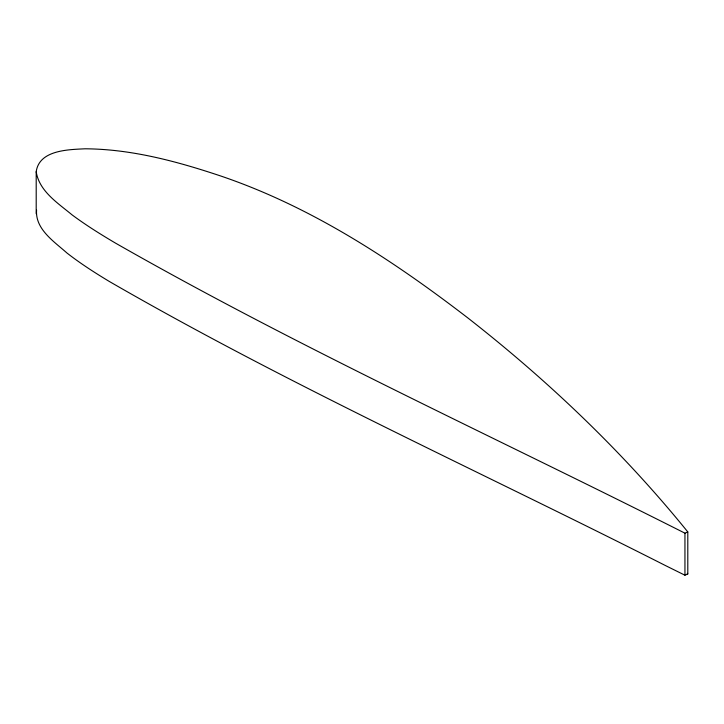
<?xml version="1.0" encoding="UTF-8"?>
<svg xmlns="http://www.w3.org/2000/svg" width="724" height="724" viewBox="0 0 724 724"><rect width="100%" height="100%" fill="white"/><g stroke="black" fill="none" stroke-linecap="round" stroke-linejoin="round"><path stroke-width="1.09" d="M36.2 213.743L36.2 171.715C39.241 150.067 68.074 149.633 85.016 148.8C131.506 149.063 177.018 161.38 220.82 176.023C311.447 206.774 392.453 259.979 467.831 317.927C548.557 381.014 623.274 452.238 687.8 531.932L687.8 573.96L684.949 575.209L665.6 565.634C480.021 471.514 289.772 385.648 109.378 281.5C94.772 272.695 80.382 263.473 66.916 252.975C54.336 241.726 35.141 229.282 36.571 210.177M36.2 171.715C39.168 191.281 58.047 203.182 72.119 214.91C85.984 225.191 100.645 234.341 115.496 243.11C300.596 348.76 494.872 437.151 684.949 533.181L687.8 531.932M687.8 573.96L687.293 573.336M684.949 533.181L684.949 575.209"/></g></svg>
